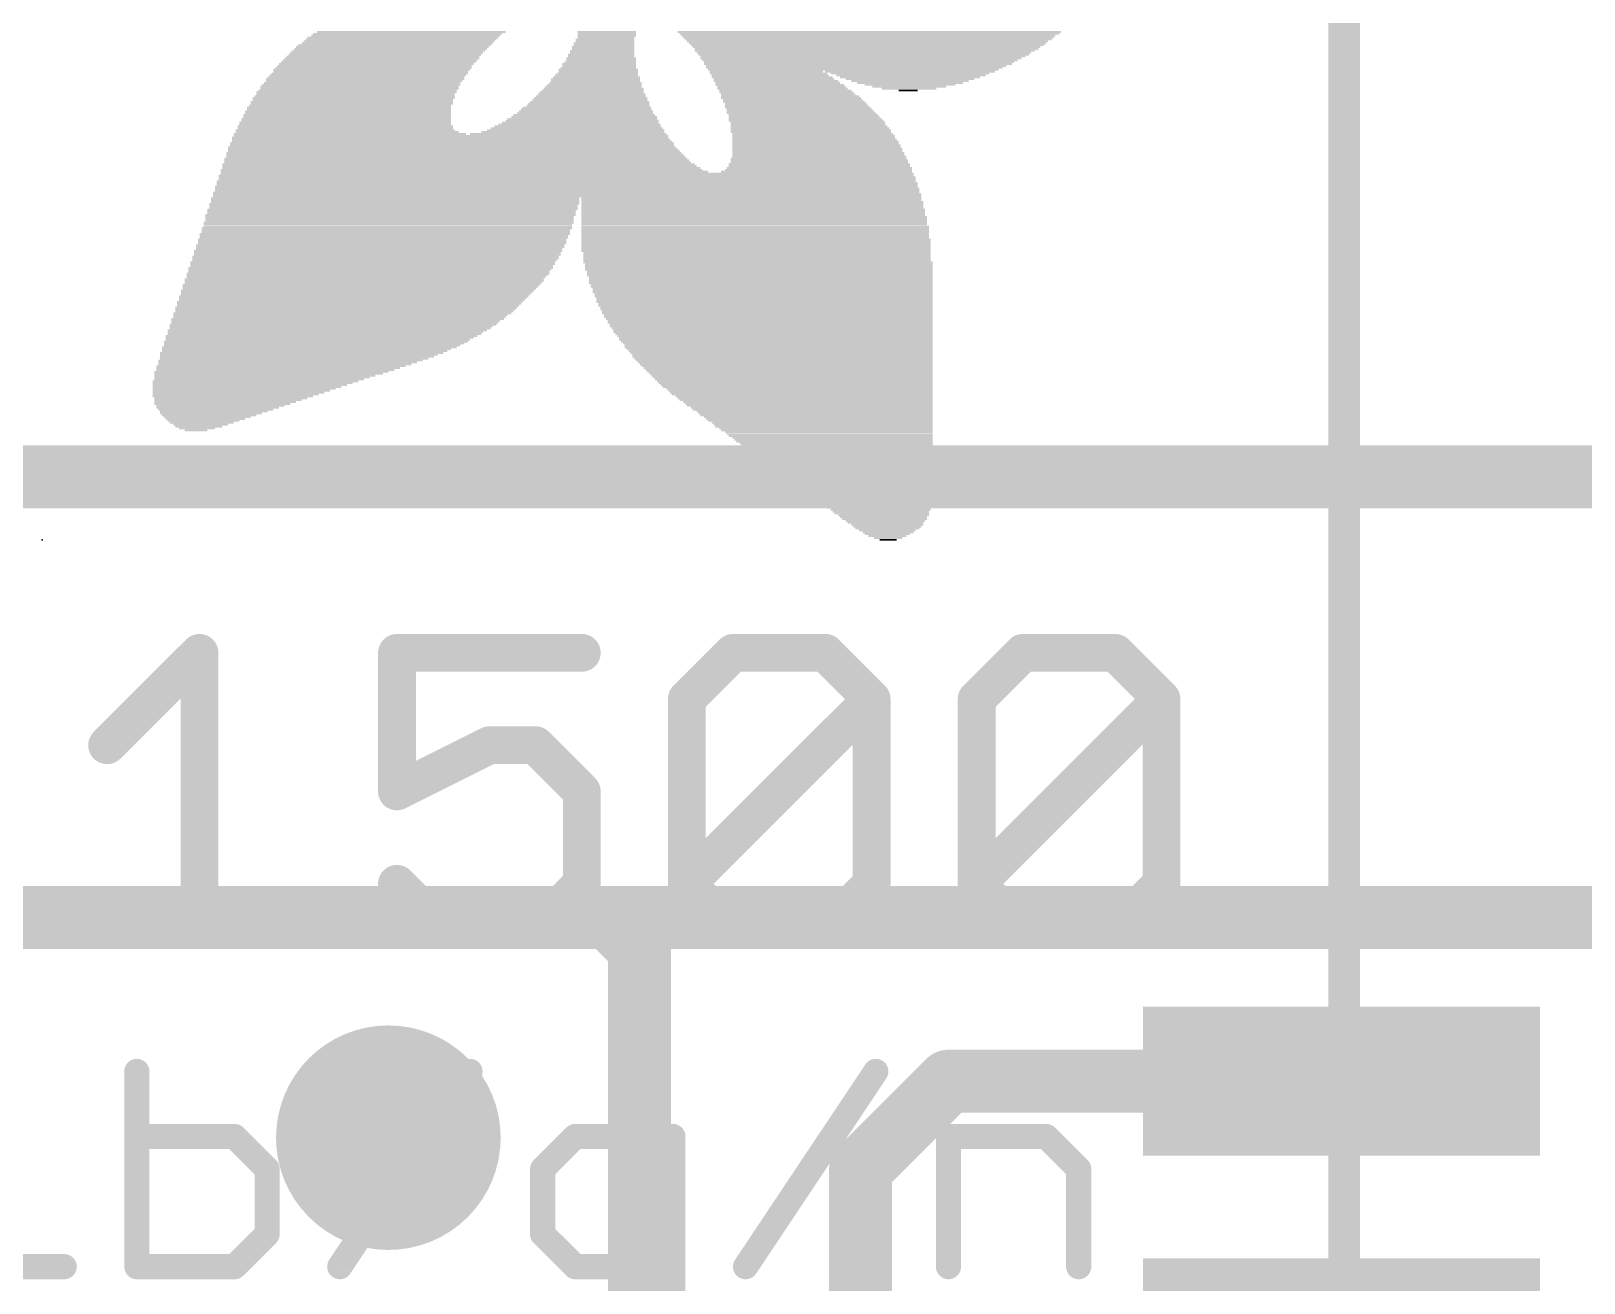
# Model space of a CAD drawing. Extents: x -0.1 to 33.1, y -0.1 to 27.9.
# Drawn here: x 4.53 to 10.79, y 17.83 to 22.88 of the extents above; entities that cross this region are included whole.
import ezdxf

# ---------------------------------------------------------------- set-up
doc = ezdxf.new("R2010")
doc.units = 0
for name, color, linetype in [('1', 12, 'CONTINUOUS'), ('16', 132, 'CONTINUOUS'), ('18', 110, 'CONTINUOUS'), ('21', 40, 'CONTINUOUS'), ('23', 40, 'CONTINUOUS'), ('29', 253, 'CONTINUOUS')]:
    doc.layers.add(name, color=color, linetype=linetype)

# ---------------------------------------------------------------- blocks, each defined once
blk = doc.blocks.new('RECT')
blk.add_solid([(-0.5, -0.5), (0.5, -0.5), (-0.5, 0.5), (0.5, 0.5)])
blk = doc.blocks.new('ROUNDV')
at = {"const_width": 0.5}
blk.add_lwpolyline([(0, -0.25, 1), (0, 0.25, 1), (0, -0.25)], format="xyb", dxfattribs=at)

msp = doc.modelspace()

# ---------------------------------------------------------------- linework, layer by layer
at = {"layer": '1', "const_width": 0.254}
for points in [[(0, 21.082), (33.02, 21.082)], [(3.2782, 19.304), (6.858, 19.304)], [(6.858, 19.304), (17.399, 19.304)], [(6.9818, 19.1802), (6.858, 19.304)], [(6.9818, 17.172), (6.9818, 19.1802)], [(7.874, 18.288), (8.229, 18.643)], [(8.229, 18.643), (9.815, 18.643)], [(7.874, 16.129), (7.874, 18.288)]]:
    msp.add_lwpolyline(points, dxfattribs=at)
at = {"layer": '1', "const_width": 0.127}
for points in [[(6.858, 19.3675, 1), (6.858, 19.2405)], [(6.9029, 19.3489, 1), (6.8131, 19.2591)], [(6.858, 19.2405, 1), (6.858, 19.3675)], [(7.0453, 19.1802, 1), (6.9183, 19.1802)], [(6.9369, 19.1353, 1), (7.0267, 19.2251)], [(8.229, 18.7065, 1), (8.229, 18.5795)], [(8.2739, 18.5981, 1), (8.1841, 18.6879)], [(9.815, 18.5795, 1), (9.815, 18.7065)], [(7.9375, 18.288, 1), (7.8105, 18.288)], [(7.8291, 18.3329, 1), (7.9189, 18.2431)]]:
    msp.add_lwpolyline(points, format="xyb", dxfattribs=at)
at = {"layer": '16', "const_width": 0.254}
msp.add_lwpolyline([(33.02, 21.082), (0, 21.082)], dxfattribs=at)
at = {"layer": '21'}
for points, const_width in [([(9.825, 5.799), (9.825, 27.099)], 0.127), ([(4.8343, 19.9989), (5.2071, 20.3718)], 0.1524), ([(5.2071, 20.3718), (5.2071, 19.2532)], 0.1524), ([(6.7494, 20.3718), (6.0037, 20.3718)], 0.1524), ([(6.0037, 20.3718), (6.0037, 19.8125)], 0.1524), ([(7.1731, 20.1853), (7.3595, 20.3718)], 0.1524), ([(7.3595, 20.3718), (7.7324, 20.3718)], 0.1524), ([(7.7324, 20.3718), (7.9188, 20.1853)], 0.1524), ([(8.3425, 20.1853), (8.5289, 20.3718)], 0.1524), ([(8.5289, 20.3718), (8.9018, 20.3718)], 0.1524), ([(8.9018, 20.3718), (9.0882, 20.1853)], 0.1524), ([(7.1731, 19.4396), (7.1731, 20.1853)], 0.1524), ([(7.1731, 19.4396), (7.9188, 20.1853)], 0.1524), ([(7.9188, 20.1853), (7.9188, 19.4396)], 0.1524), ([(8.3425, 19.4396), (8.3425, 20.1853)], 0.1524), ([(8.3425, 19.4396), (9.0882, 20.1853)], 0.1524), ([(9.0882, 20.1853), (9.0882, 19.4396)], 0.1524), ([(6.0037, 19.8125), (6.3765, 19.9989)], 0.1524), ([(6.3765, 19.9989), (6.563, 19.9989)], 0.1524), ([(6.563, 19.9989), (6.7494, 19.8125)], 0.1524), ([(6.7494, 19.8125), (6.7494, 19.4396)], 0.1524), ([(6.1901, 19.2532), (6.0037, 19.4396)], 0.1524), ([(6.7494, 19.4396), (6.563, 19.2532)], 0.1524), ([(7.3595, 19.2532), (7.1731, 19.4396)], 0.1524), ([(7.9188, 19.4396), (7.7324, 19.2532)], 0.1524), ([(8.5289, 19.2532), (8.3425, 19.4396)], 0.1524), ([(9.0882, 19.4396), (8.9018, 19.2532)], 0.1524), ([(4.8343, 19.2532), (5.58, 19.2532)], 0.1524), ([(6.563, 19.2532), (6.1901, 19.2532)], 0.1524), ([(7.7324, 19.2532), (7.3595, 19.2532)], 0.1524), ([(8.9018, 19.2532), (8.5289, 19.2532)], 0.1524), ([(4.9544, 18.6824), (4.9544, 17.8943)], 0.1016), ([(5.773, 17.8943), (6.2984, 18.6824)], 0.1016), ([(7.4102, 17.8943), (7.9356, 18.6824)], 0.1016), ([(5.3485, 18.4197), (4.9544, 18.4197)], 0.1016), ([(5.4798, 18.2883), (5.3485, 18.4197)], 0.1016), ([(6.7229, 18.4197), (6.5916, 18.2883)], 0.1016), ([(7.117, 18.4197), (6.7229, 18.4197)], 0.1016), ([(7.117, 17.763), (7.117, 18.4197)], 0.1016), ([(8.2287, 17.8943), (8.2287, 18.4197)], 0.1016), ([(8.2287, 18.4197), (8.6228, 18.4197)], 0.1016), ([(8.6228, 18.4197), (8.7541, 18.2883)], 0.1016), ([(5.4798, 18.0256), (5.4798, 18.2883)], 0.1016), ([(6.5916, 18.2883), (6.5916, 18.0256)], 0.1016), ([(8.7541, 18.2883), (8.7541, 17.8943)], 0.1016), ([(5.3485, 17.8943), (5.4798, 18.0256)], 0.1016), ([(6.5916, 18.0256), (6.7229, 17.8943)], 0.1016), ([(4.1359, 17.8943), (4.6612, 17.8943)], 0.1016), ([(4.9544, 17.8943), (5.3485, 17.8943)], 0.1016), ([(6.7229, 17.8943), (7.117, 17.8943)], 0.1016)]:
    msp.add_lwpolyline(points, dxfattribs=dict(at, const_width=const_width))
for points, const_width in [([(5.2452, 20.3718, 1), (5.169, 20.3718)], 0.0762), ([(5.2341, 20.3448, 1), (5.1802, 20.3987)], 0.0762), ([(6.0037, 20.4099, 1), (6.0037, 20.3337)], 0.0762), ([(6.0418, 20.3718, 1), (5.9656, 20.3718)], 0.0762), ([(6.7494, 20.3337, 1), (6.7494, 20.4099)], 0.0762), ([(7.3595, 20.4099, 1), (7.3595, 20.3337)], 0.0762), ([(7.3865, 20.3448, 1), (7.3326, 20.3987)], 0.0762), ([(7.7593, 20.3987, 1), (7.7054, 20.3448)], 0.0762), ([(7.7324, 20.3337, 1), (7.7324, 20.4099)], 0.0762), ([(8.5289, 20.4099, 1), (8.5289, 20.3337)], 0.0762), ([(8.5558, 20.3448, 1), (8.502, 20.3987)], 0.0762), ([(8.9287, 20.3987, 1), (8.8748, 20.3448)], 0.0762), ([(8.9018, 20.3337, 1), (8.9018, 20.4099)], 0.0762), ([(7.1461, 20.2123, 1), (7.2, 20.1584)], 0.0762), ([(7.2112, 20.1853, 1), (7.135, 20.1853)], 0.0762), ([(7.9569, 20.1853, 1), (7.8807, 20.1853)], 0.0762), ([(7.9457, 20.1584, 1), (7.8918, 20.2123)], 0.0762), ([(7.8918, 20.1584, 1), (7.9457, 20.2123)], 0.0762), ([(8.3155, 20.2123, 1), (8.3694, 20.1584)], 0.0762), ([(8.3806, 20.1853, 1), (8.3044, 20.1853)], 0.0762), ([(9.1263, 20.1853, 1), (9.0501, 20.1853)], 0.0762), ([(9.1151, 20.1584, 1), (9.0612, 20.2123)], 0.0762), ([(9.0612, 20.1584, 1), (9.1151, 20.2123)], 0.0762), ([(4.8073, 20.0258, 1), (4.8612, 19.972)], 0.0762), ([(6.3765, 20.037, 1), (6.3765, 19.9608)], 0.0762), ([(6.3936, 19.9648, 1), (6.3595, 20.033)], 0.0762), ([(6.5899, 20.0258, 1), (6.536, 19.972)], 0.0762), ([(6.563, 19.9608, 1), (6.563, 20.037)], 0.0762), ([(5.9866, 19.8466, 1), (6.0207, 19.7784)], 0.0762), ([(6.7875, 19.8125, 1), (6.7113, 19.8125)], 0.0762), ([(6.7224, 19.7855, 1), (6.7763, 19.8394)], 0.0762), ([(5.9656, 19.8125, 1), (6.0418, 19.8125)], 0.0762), ([(6.0306, 19.4666, 1), (5.9767, 19.4127)], 0.0762), ([(6.7763, 19.4127, 1), (6.7225, 19.4666)], 0.0762), ([(7.2, 19.4666, 1), (7.1461, 19.4127)], 0.0762), ([(7.1461, 19.4666, 1), (7.2, 19.4127)], 0.0762), ([(7.9457, 19.4127, 1), (7.8918, 19.4666)], 0.0762), ([(8.3694, 19.4666, 1), (8.3155, 19.4127)], 0.0762), ([(8.3155, 19.4666, 1), (8.3694, 19.4127)], 0.0762), ([(9.1151, 19.4127, 1), (9.0612, 19.4666)], 0.0762), ([(6.7113, 19.4396, 1), (6.7875, 19.4396)], 0.0762), ([(7.135, 19.4396, 1), (7.2112, 19.4396)], 0.0762), ([(7.8807, 19.4396, 1), (7.9569, 19.4396)], 0.0762), ([(8.3044, 19.4396, 1), (8.3806, 19.4396)], 0.0762), ([(9.0501, 19.4396, 1), (9.1263, 19.4396)], 0.0762), ([(4.8343, 19.2913, 1), (4.8343, 19.2151)], 0.0762), ([(5.58, 19.2151, 1), (5.58, 19.2913)], 0.0762), ([(6.1901, 19.2913, 1), (6.1901, 19.2151)], 0.0762), ([(6.1632, 19.2263, 1), (6.2171, 19.2801)], 0.0762), ([(6.536, 19.2801, 1), (6.5899, 19.2263)], 0.0762), ([(6.563, 19.2151, 1), (6.563, 19.2913)], 0.0762), ([(7.3595, 19.2913, 1), (7.3595, 19.2151)], 0.0762), ([(7.3326, 19.2263, 1), (7.3865, 19.2801)], 0.0762), ([(7.7054, 19.2801, 1), (7.7593, 19.2263)], 0.0762), ([(7.7324, 19.2151, 1), (7.7324, 19.2913)], 0.0762), ([(8.5289, 19.2913, 1), (8.5289, 19.2151)], 0.0762), ([(8.502, 19.2263, 1), (8.5558, 19.2801)], 0.0762), ([(8.8748, 19.2801, 1), (8.9287, 19.2263)], 0.0762), ([(8.9018, 19.2151, 1), (8.9018, 19.2913)], 0.0762), ([(5.169, 19.2532, 1), (5.2452, 19.2532)], 0.0762), ([(4.9798, 18.6824, 1), (4.929, 18.6824)], 0.0508), ([(6.3195, 18.6683, 1), (6.2773, 18.6965)], 0.0508), ([(7.9567, 18.6683, 1), (7.9144, 18.6965)], 0.0508), ([(4.9544, 18.4451, 1), (4.9544, 18.3943)], 0.0508), ([(5.3664, 18.4376, 1), (5.3305, 18.4017)], 0.0508), ([(5.3485, 18.3943, 1), (5.3485, 18.4451)], 0.0508), ([(6.7229, 18.4451, 1), (6.7229, 18.3943)], 0.0508), ([(6.7409, 18.4017, 1), (6.705, 18.4376)], 0.0508), ([(7.1424, 18.4197, 1), (7.0916, 18.4197)], 0.0508), ([(7.117, 18.3943, 1), (7.117, 18.4451)], 0.0508), ([(8.2287, 18.4451, 1), (8.2287, 18.3943)], 0.0508), ([(8.2541, 18.4197, 1), (8.2034, 18.4197)], 0.0508), ([(8.6407, 18.4376, 1), (8.6048, 18.4017)], 0.0508), ([(8.6228, 18.3943, 1), (8.6228, 18.4451)], 0.0508), ([(5.5052, 18.2883, 1), (5.4544, 18.2883)], 0.0508), ([(5.4619, 18.2704, 1), (5.4978, 18.3063)], 0.0508), ([(6.617, 18.2883, 1), (6.5662, 18.2883)], 0.0508), ([(6.5736, 18.3063, 1), (6.6096, 18.2704)], 0.0508), ([(8.7795, 18.2883, 1), (8.7287, 18.2883)], 0.0508), ([(8.7362, 18.2704, 1), (8.7721, 18.3063)], 0.0508), ([(5.4544, 18.0256, 1), (5.5052, 18.0256)], 0.0508), ([(5.4978, 18.0077, 1), (5.4619, 18.0436)], 0.0508), ([(6.6096, 18.0436, 1), (6.5736, 18.0077)], 0.0508), ([(6.5662, 18.0256, 1), (6.617, 18.0256)], 0.0508), ([(4.6612, 17.8689, 1), (4.6612, 17.9197)], 0.0508), ([(4.9544, 17.9197, 1), (4.9544, 17.8689)], 0.0508), ([(4.929, 17.8943, 1), (4.9798, 17.8943)], 0.0508), ([(5.3305, 17.9123, 1), (5.3664, 17.8763)], 0.0508), ([(5.3485, 17.8689, 1), (5.3485, 17.9197)], 0.0508), ([(5.7519, 17.9084, 1), (5.7941, 17.8802)], 0.0508), ([(6.7229, 17.9197, 1), (6.7229, 17.8689)], 0.0508), ([(6.705, 17.8763, 1), (6.7409, 17.9123)], 0.0508), ([(7.117, 17.8689, 1), (7.117, 17.9197)], 0.0508), ([(7.389, 17.9084, 1), (7.4313, 17.8802)], 0.0508), ([(8.2034, 17.8943, 1), (8.2541, 17.8943)], 0.0508), ([(8.7287, 17.8943, 1), (8.7795, 17.8943)], 0.0508)]:
    msp.add_lwpolyline(points, format="xyb", dxfattribs=dict(at, const_width=const_width))
at = {"layer": '23'}
msp.add_point((4.572, 20.828), dxfattribs=at)

# ---------------------------------------------------------------- block references
at = {"layer": '1', "xscale": 1.5, "yscale": 0.5, "rotation": 180}
for p in [(9.815, 18.643), (9.815, 17.627)]:
    msp.add_blockref('RECT', p, dxfattribs=at)
at = {"layer": '18', "xscale": 0.9064, "yscale": 0.9064}
msp.add_blockref('ROUNDV', (5.969, 18.415), dxfattribs=at)
msp.add_blockref('ROUNDV', (5.969, 18.415), dxfattribs=at)
at = {"layer": '21'}
for p, xscale, yscale in [((6.0465, 22.8702), 0.762, 0.0076), ((6.0617, 22.8778), 0.762, 0.0076), ((6.8504, 22.8778), 0.2362, 0.0076), ((6.8504, 22.8702), 0.2362, 0.0076), ((7.9096, 22.8778), 1.5469, 0.0076), ((7.9096, 22.8702), 1.5316, 0.0076), ((5.9703, 22.8016), 0.7772, 0.0076), ((5.9779, 22.8092), 0.7772, 0.0076), ((5.9855, 22.8168), 0.7772, 0.0076), ((5.9931, 22.8245), 0.7773, 0.0077), ((6.0046, 22.8321), 0.7696, 0.0076), ((6.0122, 22.8397), 0.7696, 0.0076), ((6.0198, 22.8473), 0.7696, 0.0076), ((6.0274, 22.8549), 0.7696, 0.0076), ((6.0389, 22.8626), 0.762, 0.0077), ((6.8314, 22.8016), 0.2591, 0.0076), ((6.8352, 22.8168), 0.2515, 0.0076), ((6.8352, 22.8092), 0.2515, 0.0076), ((6.839, 22.8321), 0.2439, 0.0076), ((6.839, 22.8245), 0.2439, 0.0077), ((6.8428, 22.8473), 0.2362, 0.0076), ((6.8428, 22.8397), 0.2362, 0.0076), ((6.8504, 22.8626), 0.2362, 0.0077), ((6.8466, 22.8549), 0.2286, 0.0076), ((7.9058, 22.8626), 1.5087, 0.0077), ((7.9058, 22.8549), 1.4935, 0.0076), ((7.9058, 22.8473), 1.4783, 0.0076), ((7.902, 22.8397), 1.4555, 0.0076), ((7.902, 22.8321), 1.4401, 0.0076), ((7.902, 22.8245), 1.4249, 0.0077), ((7.8982, 22.8168), 1.4021, 0.0076), ((7.8982, 22.8092), 1.3869, 0.0076), ((7.8905, 22.8016), 1.3716, 0.0076), ((5.9131, 22.7406), 0.7849, 0.0076), ((5.9207, 22.7483), 0.7849, 0.0077), ((5.9284, 22.7559), 0.7849, 0.0076), ((5.936, 22.7635), 0.7848, 0.0076), ((5.9436, 22.7711), 0.7848, 0.0076), ((5.9474, 22.7787), 0.7772, 0.0076), ((5.955, 22.7864), 0.7773, 0.0077), ((5.9627, 22.794), 0.7773, 0.0076), ((6.8199, 22.7483), 0.2972, 0.0077), ((6.8199, 22.7406), 0.2972, 0.0076), ((6.8237, 22.7559), 0.2896, 0.0076), ((6.8276, 22.7711), 0.2819, 0.0076), ((6.8276, 22.7635), 0.2819, 0.0076), ((6.8276, 22.7864), 0.2667, 0.0077), ((6.8276, 22.7787), 0.2667, 0.0076), ((6.8314, 22.794), 0.2591, 0.0076), ((7.8867, 22.794), 1.3488, 0.0076), ((7.8868, 22.7864), 1.3335, 0.0077), ((7.8829, 22.7787), 1.3106, 0.0076), ((7.8753, 22.7711), 1.2954, 0.0076), ((7.8715, 22.7635), 1.2725, 0.0076), ((7.8677, 22.7559), 1.2497, 0.0076), ((7.8639, 22.7483), 1.2421, 0.0077), ((7.8562, 22.7406), 1.2116, 0.0076), ((5.875, 22.6873), 0.8001, 0.0076), ((5.8712, 22.6797), 0.7925, 0.0076), ((5.8788, 22.6949), 0.7925, 0.0076), ((5.8864, 22.7025), 0.7925, 0.0076), ((5.8941, 22.7102), 0.7925, 0.0077), ((5.9017, 22.7254), 0.7924, 0.0076), ((5.8979, 22.7178), 0.7848, 0.0076), ((5.9093, 22.733), 0.7925, 0.0076), ((6.8047, 22.6873), 0.3581, 0.0076), ((6.8047, 22.6797), 0.3581, 0.0076), ((6.8085, 22.6949), 0.3505, 0.0076), ((6.8085, 22.7025), 0.3353, 0.0076), ((6.8123, 22.7102), 0.3276, 0.0077), ((6.8161, 22.7254), 0.32, 0.0076), ((6.8161, 22.7178), 0.32, 0.0076), ((6.8161, 22.733), 0.3048, 0.0076), ((7.8486, 22.733), 1.1964, 0.0076), ((7.8448, 22.7254), 1.1734, 0.0076), ((7.4943, 22.7178), 0.4572, 0.0076), ((7.5019, 22.7102), 0.4724, 0.0077), ((7.5171, 22.6949), 0.4877, 0.0076), ((7.5095, 22.7025), 0.4724, 0.0076), ((7.5248, 22.6873), 0.4877, 0.0076), ((7.5324, 22.6797), 0.5029, 0.0076), ((8.0734, 22.7178), 0.6858, 0.0076), ((8.0734, 22.7102), 0.64, 0.0077), ((8.0772, 22.7025), 0.602, 0.0076), ((8.0734, 22.6949), 0.5638, 0.0076), ((8.0734, 22.6873), 0.5182, 0.0076), ((8.0734, 22.6797), 0.4724, 0.0076), ((5.8332, 22.6187), 0.8077, 0.0076), ((5.8407, 22.634), 0.8077, 0.0077), ((5.8369, 22.6263), 0.8001, 0.0076), ((5.8445, 22.6416), 0.8001, 0.0076), ((5.8521, 22.6568), 0.8001, 0.0076), ((5.8521, 22.6492), 0.8001, 0.0076), ((5.8598, 22.6644), 0.8001, 0.0076), ((5.8636, 22.6721), 0.7924, 0.0077), ((6.7856, 22.6187), 0.442, 0.0076), ((6.7895, 22.6263), 0.4343, 0.0076), ((6.7895, 22.634), 0.4191, 0.0077), ((6.7933, 22.6416), 0.4115, 0.0076), ((6.7971, 22.6492), 0.4039, 0.0076), ((6.7971, 22.6568), 0.3887, 0.0076), ((6.8009, 22.6644), 0.381, 0.0076), ((6.8047, 22.6721), 0.3734, 0.0077), ((7.54, 22.6721), 0.503, 0.0077), ((7.5476, 22.6644), 0.5182, 0.0076), ((7.5553, 22.6568), 0.5181, 0.0076), ((7.5591, 22.6492), 0.5257, 0.0076), ((7.5705, 22.6416), 0.5334, 0.0076), ((7.5743, 22.634), 0.541, 0.0077), ((7.5819, 22.6263), 0.541, 0.0076), ((7.5896, 22.6187), 0.5563, 0.0076), ((8.0734, 22.6721), 0.4268, 0.0077), ((8.0734, 22.6644), 0.3658, 0.0076), ((8.0696, 22.6568), 0.2972, 0.0076), ((8.0696, 22.6492), 0.221, 0.0076), ((8.0658, 22.6416), 0.0762, 0.0076), ((5.8064, 22.5578), 0.8305, 0.0077), ((5.8102, 22.573), 0.8229, 0.0076), ((5.8102, 22.5654), 0.8229, 0.0076), ((5.814, 22.5806), 0.8153, 0.0076), ((5.8217, 22.5959), 0.8154, 0.0077), ((5.8217, 22.5882), 0.8154, 0.0076), ((5.8293, 22.6111), 0.8154, 0.0076), ((5.8255, 22.6035), 0.8078, 0.0076), ((6.7666, 22.5578), 0.541, 0.0077), ((6.7666, 22.5654), 0.5258, 0.0076), ((6.7704, 22.573), 0.5182, 0.0076), ((6.7742, 22.5806), 0.4953, 0.0076), ((6.778, 22.5882), 0.4876, 0.0076), ((6.7818, 22.5959), 0.48, 0.0077), ((6.7818, 22.6035), 0.4648, 0.0076), ((6.7856, 22.6111), 0.4572, 0.0076), ((7.5934, 22.6111), 0.5639, 0.0076), ((7.601, 22.6035), 0.5639, 0.0076), ((7.6048, 22.5959), 0.5715, 0.0077), ((7.6124, 22.5882), 0.5715, 0.0076), ((7.6162, 22.5806), 0.5792, 0.0076), ((7.62, 22.573), 0.5868, 0.0076), ((7.6277, 22.5654), 0.5867, 0.0076), ((7.6315, 22.5578), 0.5943, 0.0077), ((5.7951, 22.4968), 0.8687, 0.0076), ((5.7951, 22.4892), 0.8687, 0.0076), ((5.795, 22.512), 0.8534, 0.0076), ((5.795, 22.5044), 0.8534, 0.0076), ((5.7988, 22.5273), 0.8458, 0.0076), ((5.7988, 22.5197), 0.8458, 0.0077), ((5.8026, 22.5425), 0.8382, 0.0076), ((5.8026, 22.5349), 0.8382, 0.0076), ((5.8064, 22.5501), 0.8305, 0.0076), ((6.7285, 22.4892), 0.6934, 0.0076), ((6.7323, 22.4968), 0.6706, 0.0076), ((6.7399, 22.5044), 0.6554, 0.0076), ((6.7437, 22.512), 0.6324, 0.0076), ((6.7513, 22.5197), 0.6172, 0.0077), ((6.7513, 22.5273), 0.602, 0.0076), ((6.759, 22.5349), 0.5867, 0.0076), ((6.759, 22.5425), 0.5715, 0.0076), ((6.7628, 22.5501), 0.5487, 0.0076), ((7.6353, 22.5501), 0.6019, 0.0076), ((7.6429, 22.5425), 0.602, 0.0076), ((7.6467, 22.5349), 0.6096, 0.0076), ((7.6505, 22.5273), 0.6172, 0.0076), ((7.6543, 22.5197), 0.6248, 0.0077), ((7.6619, 22.512), 0.6248, 0.0076), ((7.6619, 22.5044), 0.6248, 0.0076), ((7.6658, 22.4968), 0.6325, 0.0076), ((7.6696, 22.4892), 0.6401, 0.0076), ((6.2256, 22.4282), 1.7907, 0.0076), ((6.2179, 22.4511), 1.7602, 0.0076), ((6.2218, 22.4435), 1.7679, 0.0077), ((6.2256, 22.4358), 1.7755, 0.0076), ((5.814, 22.4663), 0.9373, 0.0076), ((6.2217, 22.4587), 1.7526, 0.0076), ((5.8026, 22.4739), 0.8991, 0.0076), ((5.7951, 22.4816), 0.8839, 0.0077), ((6.6942, 22.4663), 0.7925, 0.0076), ((6.7133, 22.4739), 0.7391, 0.0076), ((6.7247, 22.4816), 0.7163, 0.0077), ((7.6734, 22.4816), 0.6477, 0.0077), ((7.6734, 22.4739), 0.6477, 0.0076), ((7.681, 22.4663), 0.6477, 0.0076), ((7.6848, 22.4587), 0.6553, 0.0076), ((7.6848, 22.4511), 0.6553, 0.0076), ((7.6886, 22.4435), 0.663, 0.0077), ((7.6924, 22.4358), 0.6706, 0.0076), ((7.6924, 22.4282), 0.6706, 0.0076), ((6.2408, 22.3673), 1.8669, 0.0077), ((6.2332, 22.3901), 1.8364, 0.0076), ((6.237, 22.3825), 1.844, 0.0076), ((6.2408, 22.3749), 1.8516, 0.0076), ((6.2332, 22.3977), 1.8212, 0.0076), ((6.2256, 22.413), 1.8059, 0.0076), ((6.2294, 22.4054), 1.8135, 0.0077), ((6.2256, 22.4206), 1.7907, 0.0076), ((7.7039, 22.3673), 0.7087, 0.0077), ((7.6962, 22.4206), 0.6782, 0.0076), ((7.6962, 22.413), 0.6782, 0.0076), ((7.7, 22.4054), 0.6858, 0.0077), ((7.7, 22.3977), 0.6858, 0.0076), ((7.7038, 22.3901), 0.6934, 0.0076), ((7.7038, 22.3825), 0.6934, 0.0076), ((7.7077, 22.3749), 0.7011, 0.0076), ((6.2751, 22.3139), 1.966, 0.0076), ((6.2637, 22.3215), 1.9431, 0.0076), ((6.6904, 22.3063), 2.7965, 0.0076), ((6.2522, 22.3444), 1.905, 0.0076), ((6.256, 22.3368), 1.9126, 0.0076), ((6.2637, 22.3292), 1.9279, 0.0077), ((6.2446, 22.3596), 1.8746, 0.0076), ((6.2484, 22.352), 1.8822, 0.0076), ((7.6962, 22.3139), 0.7696, 0.0076), ((7.7038, 22.3215), 0.7544, 0.0076), ((7.7077, 22.3292), 0.7467, 0.0077), ((7.7077, 22.3444), 0.7315, 0.0076), ((7.7077, 22.3368), 0.7315, 0.0076), ((7.7077, 22.3596), 0.7163, 0.0076), ((7.7077, 22.352), 0.7163, 0.0076), ((6.6866, 22.253), 2.8347, 0.0077), ((6.6904, 22.2453), 2.8423, 0.0076), ((6.6904, 22.2377), 2.8423, 0.0076), ((6.6866, 22.2758), 2.8194, 0.0076), ((6.6904, 22.2682), 2.827, 0.0076), ((6.6904, 22.2606), 2.827, 0.0076), ((6.6904, 22.2911), 2.8118, 0.0077), ((6.6904, 22.2834), 2.8118, 0.0076), ((6.6866, 22.2987), 2.8041, 0.0076), ((5.9931, 22.1844), 1.4935, 0.0076), ((5.9893, 22.1768), 1.4859, 0.0077), ((5.997, 22.2072), 1.4859, 0.0076), ((5.997, 22.1996), 1.4859, 0.0076), ((5.997, 22.192), 1.4859, 0.0076), ((6.6866, 22.2301), 2.8499, 0.0076), ((6.6904, 22.2225), 2.8575, 0.0076), ((6.6904, 22.2149), 2.8575, 0.0077), ((7.4333, 22.2072), 1.3716, 0.0076), ((7.4333, 22.1996), 1.3716, 0.0076), ((7.4371, 22.192), 1.3792, 0.0076), ((7.4371, 22.1844), 1.3792, 0.0076), ((7.4371, 22.1768), 1.3792, 0.0077), ((5.9779, 22.1387), 1.4936, 0.0077), ((5.9741, 22.131), 1.4859, 0.0076), ((5.9741, 22.1234), 1.4859, 0.0076), ((5.9741, 22.1158), 1.4859, 0.0076), ((5.9855, 22.1615), 1.4935, 0.0076), ((5.9817, 22.1539), 1.4859, 0.0076), ((5.9817, 22.1463), 1.4859, 0.0076), ((5.9893, 22.1691), 1.4859, 0.0076), ((7.4409, 22.1615), 1.3869, 0.0076), ((7.4409, 22.1539), 1.3869, 0.0076), ((7.4409, 22.1463), 1.3869, 0.0076), ((7.4409, 22.1387), 1.3869, 0.0077), ((7.4447, 22.131), 1.3945, 0.0076), ((7.4447, 22.1234), 1.3945, 0.0076), ((7.4447, 22.1158), 1.3945, 0.0076), ((7.4371, 22.1691), 1.3792, 0.0076), ((5.955, 22.0625), 1.4935, 0.0077), ((5.9512, 22.0548), 1.4859, 0.0076), ((5.9588, 22.0777), 1.4859, 0.0076), ((5.9588, 22.0701), 1.4859, 0.0076), ((5.9627, 22.0853), 1.4935, 0.0076), ((5.9703, 22.1082), 1.4935, 0.0076), ((5.9665, 22.1006), 1.4859, 0.0077), ((5.9665, 22.0929), 1.4859, 0.0076), ((7.4447, 22.1082), 1.3945, 0.0076), ((7.4447, 22.1006), 1.3945, 0.0077), ((7.4486, 22.0929), 1.4021, 0.0076), ((7.4486, 22.0853), 1.4021, 0.0076), ((7.4486, 22.0777), 1.4021, 0.0076), ((7.4486, 22.0701), 1.4021, 0.0076), ((7.4486, 22.0625), 1.4021, 0.0077), ((7.4486, 22.0548), 1.4021, 0.0076), ((5.9284, 21.9939), 1.4859, 0.0076), ((5.936, 22.0167), 1.4859, 0.0076), ((5.936, 22.0091), 1.4859, 0.0076), ((5.9322, 22.0015), 1.4783, 0.0076), ((5.9436, 22.0396), 1.4859, 0.0076), ((5.9436, 22.032), 1.4859, 0.0076), ((5.9436, 22.0244), 1.4859, 0.0077), ((5.9512, 22.0472), 1.4859, 0.0076), ((7.4486, 22.0472), 1.4021, 0.0076), ((7.4524, 22.0396), 1.4097, 0.0076), ((7.4524, 22.032), 1.4097, 0.0076), ((7.4524, 22.0244), 1.4097, 0.0077), ((7.4524, 22.0167), 1.4097, 0.0076), ((7.4524, 22.0091), 1.4097, 0.0076), ((7.4524, 22.0015), 1.4097, 0.0076), ((7.4524, 21.9939), 1.4097, 0.0076), ((5.8979, 21.9253), 1.4706, 0.0076), ((5.9055, 21.9482), 1.4706, 0.0077), ((5.9055, 21.9405), 1.4706, 0.0076), ((5.9017, 21.9329), 1.463, 0.0076), ((5.9169, 21.971), 1.4783, 0.0076), ((5.9169, 21.9634), 1.4783, 0.0076), ((5.9131, 21.9558), 1.4707, 0.0076), ((5.9245, 21.9863), 1.4783, 0.0077), ((5.9245, 21.9786), 1.4783, 0.0076), ((7.4562, 21.9863), 1.4021, 0.0077), ((7.4562, 21.9786), 1.4021, 0.0076), ((7.4562, 21.971), 1.4021, 0.0076), ((7.4562, 21.9634), 1.4021, 0.0076), ((7.4562, 21.9558), 1.4021, 0.0076), ((7.46, 21.9482), 1.4097, 0.0077), ((7.4638, 21.9405), 1.402, 0.0076), ((7.4638, 21.9329), 1.402, 0.0076), ((7.4638, 21.9253), 1.402, 0.0076), ((5.8712, 21.8796), 1.4478, 0.0076), ((5.8712, 21.872), 1.4478, 0.0077), ((5.8674, 21.8643), 1.4402, 0.0076), ((5.8864, 21.9024), 1.4631, 0.0076), ((5.8826, 21.8948), 1.4555, 0.0076), ((5.8788, 21.8872), 1.4478, 0.0076), ((5.8941, 21.9177), 1.463, 0.0076), ((5.8903, 21.9101), 1.4554, 0.0077), ((7.4638, 21.9177), 1.402, 0.0076), ((7.4676, 21.9101), 1.3944, 0.0077), ((7.4676, 21.9024), 1.3944, 0.0076), ((7.4676, 21.8948), 1.3944, 0.0076), ((7.4714, 21.8872), 1.3868, 0.0076), ((7.4714, 21.8796), 1.3868, 0.0076), ((7.4714, 21.872), 1.3868, 0.0077), ((7.4714, 21.8643), 1.3868, 0.0076), ((5.8294, 21.811), 1.4097, 0.0076), ((5.8255, 21.8034), 1.402, 0.0076), ((5.8445, 21.8339), 1.4249, 0.0077), ((5.8407, 21.8262), 1.4173, 0.0076), ((5.8369, 21.8186), 1.4097, 0.0076), ((5.8521, 21.8415), 1.4249, 0.0076), ((5.8598, 21.8567), 1.4402, 0.0076), ((5.856, 21.8491), 1.4326, 0.0076), ((7.4752, 21.8567), 1.3792, 0.0076), ((7.4752, 21.8491), 1.3792, 0.0076), ((7.479, 21.8415), 1.3716, 0.0076), ((7.479, 21.8339), 1.3716, 0.0077), ((7.479, 21.8262), 1.3716, 0.0076), ((7.4829, 21.8186), 1.3639, 0.0076), ((7.4829, 21.811), 1.3639, 0.0076), ((7.4867, 21.8034), 1.3563, 0.0076), ((5.7836, 21.7424), 1.364, 0.0076), ((5.7988, 21.7653), 1.3792, 0.0076), ((5.795, 21.7577), 1.3716, 0.0077), ((5.7912, 21.75), 1.364, 0.0076), ((5.814, 21.7881), 1.3945, 0.0076), ((5.8102, 21.7805), 1.3869, 0.0076), ((5.8064, 21.7729), 1.3793, 0.0076), ((5.8217, 21.7958), 1.3944, 0.0077), ((7.4867, 21.7958), 1.3563, 0.0077), ((7.4867, 21.7881), 1.3563, 0.0076), ((7.4905, 21.7805), 1.3487, 0.0076), ((7.4905, 21.7729), 1.3487, 0.0076), ((7.4943, 21.7653), 1.3411, 0.0076), ((7.4943, 21.7577), 1.3411, 0.0077), ((7.4981, 21.75), 1.3335, 0.0076), ((7.4981, 21.7424), 1.3335, 0.0076), ((5.7226, 21.6738), 1.2878, 0.0076), ((5.7455, 21.6967), 1.3182, 0.0076), ((5.7379, 21.6891), 1.303, 0.0076), ((5.7341, 21.6815), 1.2954, 0.0077), ((5.7645, 21.7196), 1.3411, 0.0077), ((5.757, 21.7119), 1.3259, 0.0076), ((5.7531, 21.7043), 1.3182, 0.0076), ((5.7759, 21.7348), 1.3487, 0.0076), ((5.7721, 21.7272), 1.3411, 0.0076), ((7.5019, 21.7348), 1.3258, 0.0076), ((7.5019, 21.7272), 1.3258, 0.0076), ((7.5057, 21.7196), 1.3182, 0.0077), ((7.5095, 21.7119), 1.3106, 0.0076), ((7.5095, 21.7043), 1.3106, 0.0076), ((7.5133, 21.6967), 1.303, 0.0076), ((7.5133, 21.6891), 1.303, 0.0076), ((7.5171, 21.6815), 1.2954, 0.0077), ((7.521, 21.6738), 1.2877, 0.0076), ((5.6616, 21.6129), 1.1963, 0.0076), ((5.6769, 21.6281), 1.2268, 0.0076), ((5.6693, 21.6205), 1.2116, 0.0076), ((5.6997, 21.651), 1.2573, 0.0076), ((5.6922, 21.6434), 1.2421, 0.0077), ((5.6845, 21.6357), 1.2268, 0.0076), ((5.715, 21.6662), 1.2726, 0.0076), ((5.7112, 21.6586), 1.265, 0.0076), ((7.521, 21.6662), 1.2877, 0.0076), ((7.5248, 21.6586), 1.2801, 0.0076), ((7.5286, 21.651), 1.2725, 0.0076), ((7.5324, 21.6434), 1.2649, 0.0077), ((7.5324, 21.6357), 1.2649, 0.0076), ((7.5362, 21.6281), 1.2573, 0.0076), ((7.54, 21.6205), 1.2496, 0.0076), ((7.5438, 21.6129), 1.242, 0.0076), ((5.574, 21.5519), 1.0668, 0.0076), ((5.6198, 21.5824), 1.143, 0.0076), ((5.6084, 21.5748), 1.1201, 0.0076), ((5.6008, 21.5672), 1.1049, 0.0077), ((5.5893, 21.5595), 1.082, 0.0076), ((5.6503, 21.6053), 1.1887, 0.0077), ((5.6388, 21.5976), 1.1658, 0.0076), ((5.6312, 21.59), 1.1506, 0.0076), ((7.5438, 21.6053), 1.242, 0.0077), ((7.5476, 21.5976), 1.2344, 0.0076), ((7.5514, 21.59), 1.2268, 0.0076), ((7.5552, 21.5824), 1.2192, 0.0076), ((7.5591, 21.5748), 1.2115, 0.0076), ((7.5591, 21.5672), 1.2115, 0.0077), ((7.5629, 21.5595), 1.2039, 0.0076), ((7.5667, 21.5519), 1.1963, 0.0076), ((5.4979, 21.5062), 0.9449, 0.0076), ((5.4864, 21.4986), 0.922, 0.0076), ((5.4712, 21.491), 0.8915, 0.0077), ((5.536, 21.5291), 1.0059, 0.0077), ((5.5245, 21.5214), 0.983, 0.0076), ((5.5131, 21.5138), 0.9601, 0.0076), ((5.5626, 21.5443), 1.044, 0.0076), ((5.5512, 21.5367), 1.0211, 0.0076), ((7.5705, 21.5443), 1.1887, 0.0076), ((7.5743, 21.5367), 1.1811, 0.0076), ((7.5781, 21.5291), 1.1734, 0.0077), ((7.5819, 21.5214), 1.1658, 0.0076), ((7.5857, 21.5138), 1.1582, 0.0076), ((7.5895, 21.5062), 1.1506, 0.0076), ((7.5933, 21.4986), 1.143, 0.0076), ((7.5972, 21.491), 1.1353, 0.0077), ((5.4331, 21.4681), 0.8306, 0.0076), ((5.4102, 21.4529), 0.7848, 0.0077), ((5.3988, 21.4452), 0.762, 0.0076), ((5.4217, 21.4605), 0.8077, 0.0076), ((5.3874, 21.4376), 0.7391, 0.0076), ((5.376, 21.43), 0.7163, 0.0076), ((5.4483, 21.4757), 0.8458, 0.0076), ((5.4598, 21.4833), 0.8687, 0.0076), ((7.601, 21.4833), 1.1277, 0.0076), ((7.6048, 21.4757), 1.1201, 0.0076), ((7.6086, 21.4681), 1.1125, 0.0076), ((7.6124, 21.4605), 1.1049, 0.0076), ((7.6162, 21.4529), 1.0972, 0.0077), ((7.62, 21.4452), 1.0896, 0.0076), ((7.6276, 21.4376), 1.0744, 0.0076), ((7.6314, 21.43), 1.0668, 0.0076), ((5.3645, 21.4224), 0.6934, 0.0076), ((5.3531, 21.4148), 0.6705, 0.0077), ((5.3417, 21.4071), 0.6477, 0.0076), ((5.334, 21.3995), 0.6172, 0.0076), ((5.3226, 21.3919), 0.5944, 0.0076), ((5.2997, 21.3767), 0.5486, 0.0077), ((5.3112, 21.3843), 0.5715, 0.0076), ((5.2921, 21.369), 0.5182, 0.0076), ((5.2807, 21.3614), 0.4953, 0.0076), ((7.6353, 21.4224), 1.0591, 0.0076), ((7.6391, 21.4148), 1.0515, 0.0077), ((7.6467, 21.4071), 1.0363, 0.0076), ((7.6505, 21.3995), 1.0287, 0.0076), ((7.6543, 21.3919), 1.021, 0.0076), ((7.6619, 21.3843), 1.0058, 0.0076), ((7.6657, 21.3767), 0.9982, 0.0077), ((7.6695, 21.369), 0.9906, 0.0076), ((7.6772, 21.3614), 0.9753, 0.0076), ((5.2731, 21.3538), 0.4649, 0.0076), ((5.254, 21.3386), 0.4114, 0.0077), ((5.2655, 21.3462), 0.4343, 0.0076), ((5.2464, 21.3309), 0.381, 0.0076), ((5.2388, 21.3233), 0.3505, 0.0076), ((5.2312, 21.3157), 0.3201, 0.0076), ((5.2235, 21.3081), 0.2896, 0.0076), ((5.2159, 21.3005), 0.259, 0.0077), ((7.681, 21.3538), 0.9677, 0.0076), ((7.6886, 21.3462), 0.9525, 0.0076), ((7.6924, 21.3386), 0.9448, 0.0077), ((7.6962, 21.3309), 0.9372, 0.0076), ((7.7038, 21.3233), 0.922, 0.0076), ((7.7076, 21.3157), 0.9144, 0.0076), ((7.7115, 21.3081), 0.9067, 0.0076), ((7.7191, 21.3005), 0.8915, 0.0077), ((5.2121, 21.2928), 0.221, 0.0076), ((5.2045, 21.2852), 0.1905, 0.0076), ((5.1969, 21.2776), 0.1447, 0.0076), ((5.1931, 21.27), 0.0915, 0.0076), ((7.7229, 21.2928), 0.8839, 0.0076), ((7.7267, 21.2852), 0.8763, 0.0076), ((7.7343, 21.2776), 0.861, 0.0076), ((7.7381, 21.27), 0.8534, 0.0076), ((7.7457, 21.2624), 0.8382, 0.0077), ((7.7496, 21.2547), 0.8305, 0.0076), ((7.7534, 21.2471), 0.8229, 0.0076), ((7.761, 21.2395), 0.8077, 0.0076), ((7.7648, 21.2319), 0.8001, 0.0076), ((7.7686, 21.2243), 0.7924, 0.0077), ((7.7762, 21.2166), 0.7772, 0.0076), ((7.78, 21.209), 0.7696, 0.0076), ((7.7877, 21.2014), 0.7543, 0.0076), ((7.7915, 21.1938), 0.7467, 0.0076), ((7.7953, 21.1862), 0.7391, 0.0077), ((7.8029, 21.1785), 0.7239, 0.0076), ((7.8067, 21.1709), 0.7162, 0.0076), ((7.8105, 21.1633), 0.7086, 0.0076), ((7.8181, 21.1557), 0.6934, 0.0076), ((7.8219, 21.1481), 0.6858, 0.0077), ((7.8258, 21.1404), 0.6781, 0.0076), ((7.8334, 21.1328), 0.6629, 0.0076), ((7.8372, 21.1252), 0.6553, 0.0076), ((7.8448, 21.1176), 0.64, 0.0076), ((7.8486, 21.11), 0.6324, 0.0077), ((7.8524, 21.1023), 0.6248, 0.0076), ((7.86, 21.0947), 0.6096, 0.0076), ((7.8639, 21.0871), 0.6019, 0.0076), ((7.8677, 21.0795), 0.5943, 0.0076), ((7.8753, 21.0719), 0.5791, 0.0077), ((7.8791, 21.0642), 0.5715, 0.0076), ((7.8829, 21.0566), 0.5638, 0.0076), ((7.8905, 21.049), 0.5486, 0.0076), ((7.8943, 21.0414), 0.541, 0.0076), ((7.902, 21.0338), 0.5257, 0.0077), ((7.9058, 21.0261), 0.5181, 0.0076), ((7.9096, 21.0185), 0.5105, 0.0076), ((7.9172, 21.0109), 0.4953, 0.0076), ((7.921, 21.0033), 0.4876, 0.0076), ((7.9248, 20.9957), 0.48, 0.0077), ((7.9324, 20.988), 0.4648, 0.0076), ((7.9324, 20.9804), 0.4496, 0.0076), ((7.9363, 20.9728), 0.4419, 0.0076), ((7.9439, 20.9652), 0.4267, 0.0076), ((7.9477, 20.9576), 0.4191, 0.0077), ((7.9553, 20.9499), 0.4038, 0.0076), ((7.9553, 20.9423), 0.3886, 0.0076), ((7.9591, 20.9347), 0.381, 0.0076), ((7.9667, 20.9271), 0.3658, 0.0076), ((7.9668, 20.9195), 0.3505, 0.0077), ((7.9706, 20.9118), 0.3429, 0.0076), ((7.9744, 20.9042), 0.3201, 0.0076), ((7.9743, 20.8966), 0.3048, 0.0076), ((7.982, 20.889), 0.2895, 0.0076), ((7.982, 20.8814), 0.2743, 0.0077), ((7.982, 20.8737), 0.2591, 0.0076), ((7.982, 20.8661), 0.2286, 0.0076), ((7.9858, 20.8585), 0.2057, 0.0076), ((7.982, 20.8509), 0.1829, 0.0076), ((7.982, 20.8433), 0.1524, 0.0077), ((7.9858, 20.8356), 0.1143, 0.0076), ((7.9858, 20.828), 0.0686, 0.0076)]:
    msp.add_blockref('RECT', p, dxfattribs=dict(at, xscale=xscale, yscale=yscale))
at = {"layer": '29', "xscale": 1.6016, "yscale": 0.6016, "rotation": 180}
for p in [(9.815, 18.643), (9.815, 17.627)]:
    msp.add_blockref('RECT', p, dxfattribs=at)

doc.saveas('drawing.dxf')
